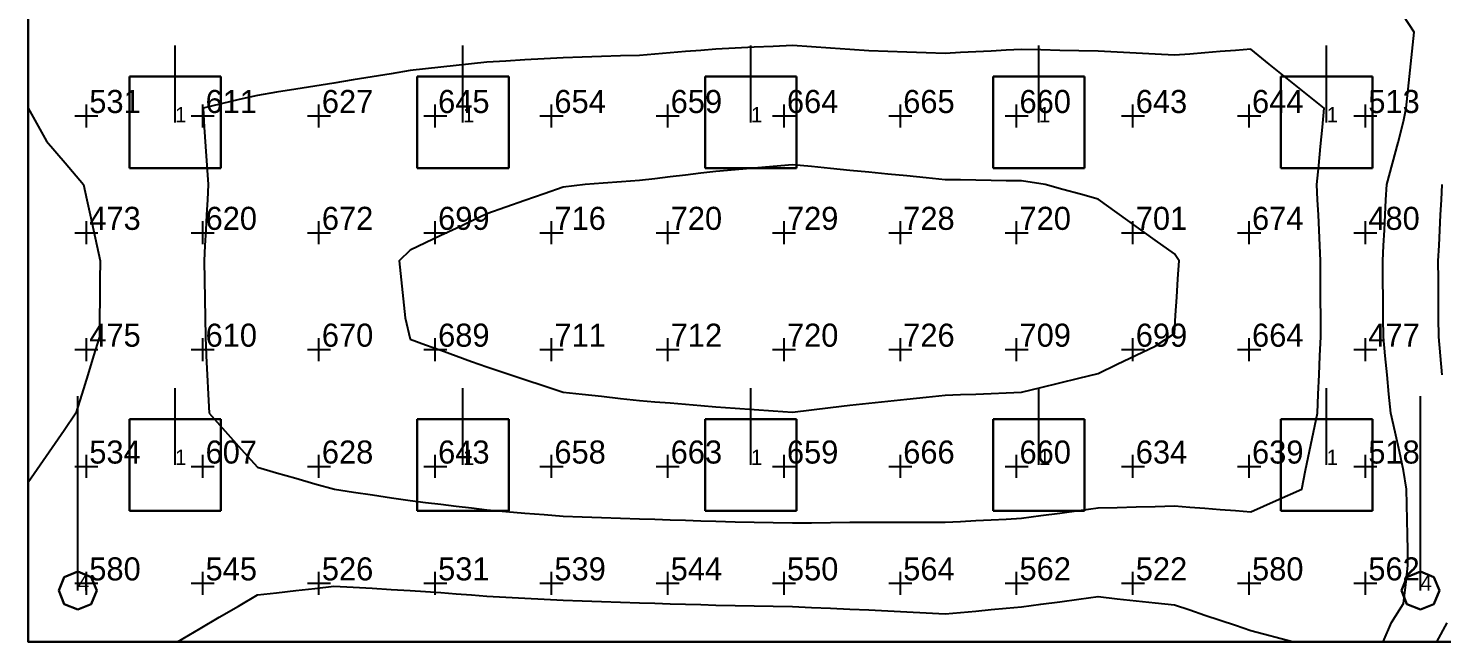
# Model space of a CAD drawing. Extents: x 0 to 48.5, y 0 to 23.7.
# Drawn here: x 0 to 9.2, y 0 to 3.99 of the extents above; entities that cross this region are included whole.
import ezdxf

# ---------------------------------------------------------------- set-up
doc = ezdxf.new("R2010")
doc.units = 0
doc.header["$MEASUREMENT"] = 0
for name, color, linetype in [('DLXISO', 7, 'Continuous'), ('DLXLUM', 2, 'Continuous'), ('DLXLUMEX', 2, 'Continuous'), ('DLXSCENE', 7, 'Continuous'), ('DLXVAL', 3, 'Continuous')]:
    doc.layers.add(name, color=color, linetype=linetype)

# ---------------------------------------------------------------- blocks, each defined once
blk = doc.blocks.new('*U227')
at = {"color": 1}
blk.add_line((0, 0), (0, 0.5), dxfattribs=at)
for p, q in [((0.2975, 0.2975), (-0.2975, 0.2975)), ((-0.2975, 0.2975), (-0.2975, -0.2975)), ((-0.2975, 0.2975), (-0.2975, -0.2975)), ((-0.2975, -0.2975), (-0.2975, 0.2975)), ((-0.2975, 0.2975), (-0.2975, 0.2975)), ((0.2975, 0.2975), (-0.2975, 0.2975)), ((-0.2975, 0.2975), (-0.2975, 0.2975)), ((-0.2975, 0.2975), (0.2975, 0.2975)), ((-0.2975, -0.2975), (-0.2975, 0.2975)), ((-0.2975, 0.2975), (0.2975, 0.2975)), ((0.2975, -0.2975), (0.2975, 0.2975)), ((0.2975, 0.2975), (0.2975, 0.2975)), ((0.2975, -0.2975), (0.2975, 0.2975)), ((0.2975, 0.2975), (0.2975, 0.2975)), ((0.2975, 0.2975), (0.2975, -0.2975)), ((0.2975, 0.2975), (0.2975, -0.2975)), ((-0.2975, -0.2975), (0.2975, -0.2975)), ((-0.2975, -0.2975), (0.2975, -0.2975)), ((0.2975, -0.2975), (-0.2975, -0.2975)), ((-0.2975, -0.2975), (-0.2975, -0.2975)), ((-0.2975, -0.2975), (-0.2975, -0.2975)), ((0.2975, -0.2975), (-0.2975, -0.2975)), ((0.2975, -0.2975), (0.2975, -0.2975)), ((0.2975, -0.2975), (0.2975, -0.2975))]:
    blk.add_line(p, q)
at = {"layer": 'DLXLUMEX', "color": 7}
blk.add_text('1', height=0.1, dxfattribs=at).set_placement((0, 0))
blk = doc.blocks.new('*U228')
at = {"color": 1}
blk.add_line((0, 0), (0, 0.5), dxfattribs=at)
for p, q in [((0.2975, 0.2975), (-0.2975, 0.2975)), ((-0.2975, 0.2975), (-0.2975, -0.2975)), ((-0.2975, 0.2975), (-0.2975, -0.2975)), ((-0.2975, -0.2975), (-0.2975, 0.2975)), ((-0.2975, 0.2975), (-0.2975, 0.2975)), ((0.2975, 0.2975), (-0.2975, 0.2975)), ((-0.2975, 0.2975), (-0.2975, 0.2975)), ((-0.2975, 0.2975), (0.2975, 0.2975)), ((-0.2975, -0.2975), (-0.2975, 0.2975)), ((-0.2975, 0.2975), (0.2975, 0.2975)), ((0.2975, -0.2975), (0.2975, 0.2975)), ((0.2975, 0.2975), (0.2975, 0.2975)), ((0.2975, -0.2975), (0.2975, 0.2975)), ((0.2975, 0.2975), (0.2975, 0.2975)), ((0.2975, 0.2975), (0.2975, -0.2975)), ((0.2975, 0.2975), (0.2975, -0.2975)), ((-0.2975, -0.2975), (0.2975, -0.2975)), ((-0.2975, -0.2975), (0.2975, -0.2975)), ((0.2975, -0.2975), (-0.2975, -0.2975)), ((-0.2975, -0.2975), (-0.2975, -0.2975)), ((-0.2975, -0.2975), (-0.2975, -0.2975)), ((0.2975, -0.2975), (-0.2975, -0.2975)), ((0.2975, -0.2975), (0.2975, -0.2975)), ((0.2975, -0.2975), (0.2975, -0.2975))]:
    blk.add_line(p, q)
at = {"layer": 'DLXLUMEX', "color": 7}
blk.add_text('1', height=0.1, dxfattribs=at).set_placement((0, 0))
blk = doc.blocks.new('*U229')
at = {"color": 1}
blk.add_line((0, 0), (0, 0.5), dxfattribs=at)
for p, q in [((0.2975, 0.2975), (-0.2975, 0.2975)), ((-0.2975, 0.2975), (-0.2975, -0.2975)), ((-0.2975, 0.2975), (-0.2975, -0.2975)), ((-0.2975, -0.2975), (-0.2975, 0.2975)), ((-0.2975, 0.2975), (-0.2975, 0.2975)), ((0.2975, 0.2975), (-0.2975, 0.2975)), ((-0.2975, 0.2975), (-0.2975, 0.2975)), ((-0.2975, 0.2975), (0.2975, 0.2975)), ((-0.2975, -0.2975), (-0.2975, 0.2975)), ((-0.2975, 0.2975), (0.2975, 0.2975)), ((0.2975, -0.2975), (0.2975, 0.2975)), ((0.2975, 0.2975), (0.2975, 0.2975)), ((0.2975, -0.2975), (0.2975, 0.2975)), ((0.2975, 0.2975), (0.2975, 0.2975)), ((0.2975, 0.2975), (0.2975, -0.2975)), ((0.2975, 0.2975), (0.2975, -0.2975)), ((-0.2975, -0.2975), (0.2975, -0.2975)), ((-0.2975, -0.2975), (0.2975, -0.2975)), ((0.2975, -0.2975), (-0.2975, -0.2975)), ((-0.2975, -0.2975), (-0.2975, -0.2975)), ((-0.2975, -0.2975), (-0.2975, -0.2975)), ((0.2975, -0.2975), (-0.2975, -0.2975)), ((0.2975, -0.2975), (0.2975, -0.2975)), ((0.2975, -0.2975), (0.2975, -0.2975))]:
    blk.add_line(p, q)
at = {"layer": 'DLXLUMEX', "color": 7}
blk.add_text('1', height=0.1, dxfattribs=at).set_placement((0, 0))
blk = doc.blocks.new('*U230')
at = {"color": 1}
blk.add_line((0, 0), (0, 0.5), dxfattribs=at)
for p, q in [((0.2975, 0.2975), (-0.2975, 0.2975)), ((-0.2975, 0.2975), (-0.2975, -0.2975)), ((-0.2975, 0.2975), (-0.2975, -0.2975)), ((-0.2975, -0.2975), (-0.2975, 0.2975)), ((-0.2975, 0.2975), (-0.2975, 0.2975)), ((0.2975, 0.2975), (-0.2975, 0.2975)), ((-0.2975, 0.2975), (-0.2975, 0.2975)), ((-0.2975, 0.2975), (0.2975, 0.2975)), ((-0.2975, -0.2975), (-0.2975, 0.2975)), ((-0.2975, 0.2975), (0.2975, 0.2975)), ((0.2975, -0.2975), (0.2975, 0.2975)), ((0.2975, 0.2975), (0.2975, 0.2975)), ((0.2975, -0.2975), (0.2975, 0.2975)), ((0.2975, 0.2975), (0.2975, 0.2975)), ((0.2975, 0.2975), (0.2975, -0.2975)), ((0.2975, 0.2975), (0.2975, -0.2975)), ((-0.2975, -0.2975), (0.2975, -0.2975)), ((-0.2975, -0.2975), (0.2975, -0.2975)), ((0.2975, -0.2975), (-0.2975, -0.2975)), ((-0.2975, -0.2975), (-0.2975, -0.2975)), ((-0.2975, -0.2975), (-0.2975, -0.2975)), ((0.2975, -0.2975), (-0.2975, -0.2975)), ((0.2975, -0.2975), (0.2975, -0.2975)), ((0.2975, -0.2975), (0.2975, -0.2975))]:
    blk.add_line(p, q)
at = {"layer": 'DLXLUMEX', "color": 7}
blk.add_text('1', height=0.1, dxfattribs=at).set_placement((0, 0))
blk = doc.blocks.new('*U231')
at = {"color": 1}
blk.add_line((0, 0), (0, 0.5), dxfattribs=at)
for p, q in [((0.2975, 0.2975), (-0.2975, 0.2975)), ((-0.2975, 0.2975), (-0.2975, -0.2975)), ((-0.2975, 0.2975), (-0.2975, -0.2975)), ((-0.2975, -0.2975), (-0.2975, 0.2975)), ((-0.2975, 0.2975), (-0.2975, 0.2975)), ((0.2975, 0.2975), (-0.2975, 0.2975)), ((-0.2975, 0.2975), (-0.2975, 0.2975)), ((-0.2975, 0.2975), (0.2975, 0.2975)), ((-0.2975, -0.2975), (-0.2975, 0.2975)), ((-0.2975, 0.2975), (0.2975, 0.2975)), ((0.2975, -0.2975), (0.2975, 0.2975)), ((0.2975, 0.2975), (0.2975, 0.2975)), ((0.2975, -0.2975), (0.2975, 0.2975)), ((0.2975, 0.2975), (0.2975, 0.2975)), ((0.2975, 0.2975), (0.2975, -0.2975)), ((0.2975, 0.2975), (0.2975, -0.2975)), ((-0.2975, -0.2975), (0.2975, -0.2975)), ((-0.2975, -0.2975), (0.2975, -0.2975)), ((0.2975, -0.2975), (-0.2975, -0.2975)), ((-0.2975, -0.2975), (-0.2975, -0.2975)), ((-0.2975, -0.2975), (-0.2975, -0.2975)), ((0.2975, -0.2975), (-0.2975, -0.2975)), ((0.2975, -0.2975), (0.2975, -0.2975)), ((0.2975, -0.2975), (0.2975, -0.2975))]:
    blk.add_line(p, q)
at = {"layer": 'DLXLUMEX', "color": 7}
blk.add_text('1', height=0.1, dxfattribs=at).set_placement((0, 0))
blk = doc.blocks.new('*U232')
at = {"color": 1}
blk.add_line((0, 0), (0, 0.5), dxfattribs=at)
for p, q in [((0.2975, 0.2975), (-0.2975, 0.2975)), ((-0.2975, 0.2975), (-0.2975, -0.2975)), ((-0.2975, 0.2975), (-0.2975, -0.2975)), ((-0.2975, -0.2975), (-0.2975, 0.2975)), ((-0.2975, 0.2975), (-0.2975, 0.2975)), ((0.2975, 0.2975), (-0.2975, 0.2975)), ((-0.2975, 0.2975), (-0.2975, 0.2975)), ((-0.2975, 0.2975), (0.2975, 0.2975)), ((-0.2975, -0.2975), (-0.2975, 0.2975)), ((-0.2975, 0.2975), (0.2975, 0.2975)), ((0.2975, -0.2975), (0.2975, 0.2975)), ((0.2975, 0.2975), (0.2975, 0.2975)), ((0.2975, -0.2975), (0.2975, 0.2975)), ((0.2975, 0.2975), (0.2975, 0.2975)), ((0.2975, 0.2975), (0.2975, -0.2975)), ((0.2975, 0.2975), (0.2975, -0.2975)), ((-0.2975, -0.2975), (0.2975, -0.2975)), ((-0.2975, -0.2975), (0.2975, -0.2975)), ((0.2975, -0.2975), (-0.2975, -0.2975)), ((-0.2975, -0.2975), (-0.2975, -0.2975)), ((-0.2975, -0.2975), (-0.2975, -0.2975)), ((0.2975, -0.2975), (-0.2975, -0.2975)), ((0.2975, -0.2975), (0.2975, -0.2975)), ((0.2975, -0.2975), (0.2975, -0.2975))]:
    blk.add_line(p, q)
at = {"layer": 'DLXLUMEX', "color": 7}
blk.add_text('1', height=0.1, dxfattribs=at).set_placement((0, 0))
blk = doc.blocks.new('*U233')
at = {"color": 1}
blk.add_line((0, 0), (0, 0.5), dxfattribs=at)
for p, q in [((0.2975, 0.2975), (-0.2975, 0.2975)), ((-0.2975, 0.2975), (-0.2975, -0.2975)), ((-0.2975, 0.2975), (-0.2975, -0.2975)), ((-0.2975, -0.2975), (-0.2975, 0.2975)), ((-0.2975, 0.2975), (-0.2975, 0.2975)), ((0.2975, 0.2975), (-0.2975, 0.2975)), ((-0.2975, 0.2975), (-0.2975, 0.2975)), ((-0.2975, 0.2975), (0.2975, 0.2975)), ((-0.2975, -0.2975), (-0.2975, 0.2975)), ((-0.2975, 0.2975), (0.2975, 0.2975)), ((0.2975, -0.2975), (0.2975, 0.2975)), ((0.2975, 0.2975), (0.2975, 0.2975)), ((0.2975, -0.2975), (0.2975, 0.2975)), ((0.2975, 0.2975), (0.2975, 0.2975)), ((0.2975, 0.2975), (0.2975, -0.2975)), ((0.2975, 0.2975), (0.2975, -0.2975)), ((-0.2975, -0.2975), (0.2975, -0.2975)), ((-0.2975, -0.2975), (0.2975, -0.2975)), ((0.2975, -0.2975), (-0.2975, -0.2975)), ((-0.2975, -0.2975), (-0.2975, -0.2975)), ((-0.2975, -0.2975), (-0.2975, -0.2975)), ((0.2975, -0.2975), (-0.2975, -0.2975)), ((0.2975, -0.2975), (0.2975, -0.2975)), ((0.2975, -0.2975), (0.2975, -0.2975))]:
    blk.add_line(p, q)
at = {"layer": 'DLXLUMEX', "color": 7}
blk.add_text('1', height=0.1, dxfattribs=at).set_placement((0, 0))
blk = doc.blocks.new('*U234')
at = {"color": 1}
blk.add_line((0, 0), (0, 0.5), dxfattribs=at)
for p, q in [((0.2975, 0.2975), (-0.2975, 0.2975)), ((-0.2975, 0.2975), (-0.2975, -0.2975)), ((-0.2975, 0.2975), (-0.2975, -0.2975)), ((-0.2975, -0.2975), (-0.2975, 0.2975)), ((-0.2975, 0.2975), (-0.2975, 0.2975)), ((0.2975, 0.2975), (-0.2975, 0.2975)), ((-0.2975, 0.2975), (-0.2975, 0.2975)), ((-0.2975, 0.2975), (0.2975, 0.2975)), ((-0.2975, -0.2975), (-0.2975, 0.2975)), ((-0.2975, 0.2975), (0.2975, 0.2975)), ((0.2975, -0.2975), (0.2975, 0.2975)), ((0.2975, 0.2975), (0.2975, 0.2975)), ((0.2975, -0.2975), (0.2975, 0.2975)), ((0.2975, 0.2975), (0.2975, 0.2975)), ((0.2975, 0.2975), (0.2975, -0.2975)), ((0.2975, 0.2975), (0.2975, -0.2975)), ((-0.2975, -0.2975), (0.2975, -0.2975)), ((-0.2975, -0.2975), (0.2975, -0.2975)), ((0.2975, -0.2975), (-0.2975, -0.2975)), ((-0.2975, -0.2975), (-0.2975, -0.2975)), ((-0.2975, -0.2975), (-0.2975, -0.2975)), ((0.2975, -0.2975), (-0.2975, -0.2975)), ((0.2975, -0.2975), (0.2975, -0.2975)), ((0.2975, -0.2975), (0.2975, -0.2975))]:
    blk.add_line(p, q)
at = {"layer": 'DLXLUMEX', "color": 7}
blk.add_text('1', height=0.1, dxfattribs=at).set_placement((0, 0))
blk = doc.blocks.new('*U235')
at = {"color": 1}
blk.add_line((0, 0), (0, 0.5), dxfattribs=at)
for p, q in [((0.2975, 0.2975), (-0.2975, 0.2975)), ((-0.2975, 0.2975), (-0.2975, -0.2975)), ((-0.2975, 0.2975), (-0.2975, -0.2975)), ((-0.2975, -0.2975), (-0.2975, 0.2975)), ((-0.2975, 0.2975), (-0.2975, 0.2975)), ((0.2975, 0.2975), (-0.2975, 0.2975)), ((-0.2975, 0.2975), (-0.2975, 0.2975)), ((-0.2975, 0.2975), (0.2975, 0.2975)), ((-0.2975, -0.2975), (-0.2975, 0.2975)), ((-0.2975, 0.2975), (0.2975, 0.2975)), ((0.2975, -0.2975), (0.2975, 0.2975)), ((0.2975, 0.2975), (0.2975, 0.2975)), ((0.2975, -0.2975), (0.2975, 0.2975)), ((0.2975, 0.2975), (0.2975, 0.2975)), ((0.2975, 0.2975), (0.2975, -0.2975)), ((0.2975, 0.2975), (0.2975, -0.2975)), ((-0.2975, -0.2975), (0.2975, -0.2975)), ((-0.2975, -0.2975), (0.2975, -0.2975)), ((0.2975, -0.2975), (-0.2975, -0.2975)), ((-0.2975, -0.2975), (-0.2975, -0.2975)), ((-0.2975, -0.2975), (-0.2975, -0.2975)), ((0.2975, -0.2975), (-0.2975, -0.2975)), ((0.2975, -0.2975), (0.2975, -0.2975)), ((0.2975, -0.2975), (0.2975, -0.2975))]:
    blk.add_line(p, q)
at = {"layer": 'DLXLUMEX', "color": 7}
blk.add_text('1', height=0.1, dxfattribs=at).set_placement((0, 0))
blk = doc.blocks.new('*U237')
at = {"color": 1}
blk.add_line((0, 0), (0, 0.5), dxfattribs=at)
for p, q in [((0.2975, 0.2975), (-0.2975, 0.2975)), ((-0.2975, 0.2975), (-0.2975, -0.2975)), ((-0.2975, 0.2975), (-0.2975, -0.2975)), ((-0.2975, -0.2975), (-0.2975, 0.2975)), ((-0.2975, 0.2975), (-0.2975, 0.2975)), ((0.2975, 0.2975), (-0.2975, 0.2975)), ((-0.2975, 0.2975), (-0.2975, 0.2975)), ((-0.2975, 0.2975), (0.2975, 0.2975)), ((-0.2975, -0.2975), (-0.2975, 0.2975)), ((-0.2975, 0.2975), (0.2975, 0.2975)), ((0.2975, -0.2975), (0.2975, 0.2975)), ((0.2975, 0.2975), (0.2975, 0.2975)), ((0.2975, -0.2975), (0.2975, 0.2975)), ((0.2975, 0.2975), (0.2975, 0.2975)), ((0.2975, 0.2975), (0.2975, -0.2975)), ((0.2975, 0.2975), (0.2975, -0.2975)), ((-0.2975, -0.2975), (0.2975, -0.2975)), ((-0.2975, -0.2975), (0.2975, -0.2975)), ((0.2975, -0.2975), (-0.2975, -0.2975)), ((-0.2975, -0.2975), (-0.2975, -0.2975)), ((-0.2975, -0.2975), (-0.2975, -0.2975)), ((0.2975, -0.2975), (-0.2975, -0.2975)), ((0.2975, -0.2975), (0.2975, -0.2975)), ((0.2975, -0.2975), (0.2975, -0.2975))]:
    blk.add_line(p, q)
at = {"layer": 'DLXLUMEX', "color": 7}
blk.add_text('1', height=0.1, dxfattribs=at).set_placement((0, 0))
blk = doc.blocks.new('*U239')
at = {"color": 1}
blk.add_line((0, 0), (0, 1.265), dxfattribs=at)
for p, q in [((-0.0877, 0.0877), (0, 0.124)), ((0, 0.124), (-0.0877, 0.0877)), ((0, 0.124), (-0.0877, 0.0877)), ((-0.0877, 0.0877), (0, 0.124)), ((0, 0.124), (0.0877, 0.0877)), ((0.0877, 0.0877), (0, 0.124)), ((0.0877, 0.0877), (0, 0.124)), ((0, 0.124), (0, 0.124)), ((0, 0.124), (0.0877, 0.0877)), ((0, 0.124), (0, 0.124)), ((-0.124, 0), (-0.0877, 0.0877)), ((-0.0877, 0.0877), (-0.124, 0)), ((-0.0877, 0.0877), (-0.124, 0)), ((-0.124, 0), (-0.0877, 0.0877)), ((-0.0877, -0.0877), (-0.124, 0)), ((-0.124, 0), (-0.0877, -0.0877)), ((-0.124, 0), (-0.124, 0)), ((-0.124, 0), (-0.0877, -0.0877)), ((-0.0877, -0.0877), (-0.124, 0)), ((-0.124, 0), (-0.124, 0)), ((-0.0877, 0.0877), (-0.0877, 0.0877)), ((-0.0877, 0.0877), (-0.0877, 0.0877)), ((0.0877, 0.0877), (0.124, 0)), ((0.124, 0), (0.0877, 0.0877)), ((0.0877, 0.0877), (0.0877, 0.0877)), ((0.124, 0), (0.0877, 0.0877)), ((0.0877, 0.0877), (0.0877, 0.0877)), ((0.0877, 0.0877), (0.124, 0)), ((0.124, 0), (0.0877, -0.0877)), ((0.0877, -0.0877), (0.124, 0)), ((0.0877, -0.0877), (0.124, 0)), ((0.124, 0), (0.0877, -0.0877)), ((0.124, 0), (0.124, 0)), ((0.124, 0), (0.124, 0)), ((0, -0.124), (-0.0877, -0.0877)), ((-0.0877, -0.0877), (0, -0.124)), ((-0.0877, -0.0877), (-0.0877, -0.0877)), ((-0.0877, -0.0877), (0, -0.124)), ((0, -0.124), (-0.0877, -0.0877)), ((-0.0877, -0.0877), (-0.0877, -0.0877)), ((0.0877, -0.0877), (0, -0.124)), ((0, -0.124), (0.0877, -0.0877)), ((0, -0.124), (0.0877, -0.0877)), ((0.0877, -0.0877), (0, -0.124)), ((0.0877, -0.0877), (0.0877, -0.0877)), ((0.0877, -0.0877), (0.0877, -0.0877)), ((0, -0.124), (0, -0.124)), ((0, -0.124), (0, -0.124))]:
    blk.add_line(p, q)
at = {"layer": 'DLXLUMEX', "color": 7}
blk.add_text('4', height=0.1, dxfattribs=at).set_placement((0, 0))
blk = doc.blocks.new('*U241')
at = {"color": 1}
blk.add_line((0, 0), (0, 1.265), dxfattribs=at)
for p, q in [((-0.0877, 0.0877), (0, 0.124)), ((0, 0.124), (-0.0877, 0.0877)), ((0, 0.124), (-0.0877, 0.0877)), ((-0.0877, 0.0877), (0, 0.124)), ((0, 0.124), (0.0877, 0.0877)), ((0.0877, 0.0877), (0, 0.124)), ((0.0877, 0.0877), (0, 0.124)), ((0, 0.124), (0, 0.124)), ((0, 0.124), (0.0877, 0.0877)), ((0, 0.124), (0, 0.124)), ((-0.124, 0), (-0.0877, 0.0877)), ((-0.0877, 0.0877), (-0.124, 0)), ((-0.0877, 0.0877), (-0.124, 0)), ((-0.124, 0), (-0.0877, 0.0877)), ((-0.0877, -0.0877), (-0.124, 0)), ((-0.124, 0), (-0.0877, -0.0877)), ((-0.124, 0), (-0.124, 0)), ((-0.124, 0), (-0.0877, -0.0877)), ((-0.0877, -0.0877), (-0.124, 0)), ((-0.124, 0), (-0.124, 0)), ((-0.0877, 0.0877), (-0.0877, 0.0877)), ((-0.0877, 0.0877), (-0.0877, 0.0877)), ((0.0877, 0.0877), (0.124, 0)), ((0.124, 0), (0.0877, 0.0877)), ((0.0877, 0.0877), (0.0877, 0.0877)), ((0.124, 0), (0.0877, 0.0877)), ((0.0877, 0.0877), (0.0877, 0.0877)), ((0.0877, 0.0877), (0.124, 0)), ((0.124, 0), (0.0877, -0.0877)), ((0.0877, -0.0877), (0.124, 0)), ((0.0877, -0.0877), (0.124, 0)), ((0.124, 0), (0.0877, -0.0877)), ((0.124, 0), (0.124, 0)), ((0.124, 0), (0.124, 0)), ((0, -0.124), (-0.0877, -0.0877)), ((-0.0877, -0.0877), (0, -0.124)), ((-0.0877, -0.0877), (-0.0877, -0.0877)), ((-0.0877, -0.0877), (0, -0.124)), ((0, -0.124), (-0.0877, -0.0877)), ((-0.0877, -0.0877), (-0.0877, -0.0877)), ((0.0877, -0.0877), (0, -0.124)), ((0, -0.124), (0.0877, -0.0877)), ((0, -0.124), (0.0877, -0.0877)), ((0.0877, -0.0877), (0, -0.124)), ((0.0877, -0.0877), (0.0877, -0.0877)), ((0.0877, -0.0877), (0.0877, -0.0877)), ((0, -0.124), (0, -0.124)), ((0, -0.124), (0, -0.124))]:
    blk.add_line(p, q)
at = {"layer": 'DLXLUMEX', "color": 7}
blk.add_text('4', height=0.1, dxfattribs=at).set_placement((0, 0))
blk = doc.blocks.new('*U146')
for p, q in [((0, 22.8), (0, 0)), ((0, 0), (0, 22.8)), ((12.0667, 0), (0, 0)), ((0, 0), (0, 0)), ((0, 0), (12.0667, 0)), ((0, 0), (0, 0))]:
    blk.add_line(p, q)
blk = doc.blocks.new('*U147')
for p, q in [((0, 0), (0, 22.8)), ((12.0667, 0), (0, 0))]:
    blk.add_line(p, q)
blk = doc.blocks.new('*U148')
for p, q in [((0, 22.8), (0, 0)), ((0, 0), (12.0667, 0))]:
    blk.add_line(p, q)
blk = doc.blocks.new('*U159')
for p, q in [((0, 1.3), (0, 3.5)), ((0, 3.5), (0, 3.5)), ((0, 3.5), (0, 1.3)), ((0, 1.3), (0, 1.3)), ((0.2397, 0), (0.2397, 0)), ((0.2397, 0), (2.6397, 0)), ((2.6397, 0), (0.2397, 0)), ((2.6397, 0), (2.6397, 0)), ((5.3535, 0), (3.1535, 0)), ((3.1535, 0), (3.1535, 0)), ((3.1535, 0), (5.3535, 0)), ((5.3535, 0), (5.3535, 0)), ((8.1777, 0), (5.9777, 0)), ((5.9777, 0), (5.9777, 0)), ((5.9777, 0), (8.1777, 0)), ((8.1777, 0), (8.1777, 0))]:
    blk.add_line(p, q)
blk = doc.blocks.new('*U162')
at = {"color": 1}
for points in [[(0, 0, 0.7), (0.116, 0, 0.7), (0.232, 0, 0.7), (0.348, 0, 0.7), (0.464, 0, 0.7), (0.58, 0, 0.7), (0.696, 0, 0.7), (0.812, 0, 0.7), (0.928, 0, 0.7), (1.044, 0, 0.7), (1.16, 0, 0.7), (1.276, 0, 0.7), (1.392, 0, 0.7), (1.508, 0, 0.7), (1.624, 0, 0.7), (1.74, 0, 0.7), (1.856, 0, 0.7), (1.972, 0, 0.7), (2.088, 0, 0.7), (2.204, 0, 0.7), (2.32, 0, 0.7), (2.436, 0, 0.7), (2.552, 0, 0.7), (2.668, 0, 0.7), (2.784, 0, 0.7), (2.9, 0, 0.7), (3.016, 0, 0.7), (3.132, 0, 0.7), (3.248, 0, 0.7), (3.364, 0, 0.7), (3.48, 0, 0.7), (3.596, 0, 0.7), (3.712, 0, 0.7), (3.828, 0, 0.7), (3.944, 0, 0.7), (4.06, 0, 0.7), (4.176, 0, 0.7), (4.292, 0, 0.7), (4.408, 0, 0.7), (4.524, 0, 0.7), (4.64, 0, 0.7), (4.756, 0, 0.7), (4.872, 0, 0.7), (4.988, 0, 0.7), (5.104, 0, 0.7), (5.22, 0, 0.7), (5.336, 0, 0.7), (5.452, 0, 0.7), (5.568, 0, 0.7), (5.684, 0, 0.7), (5.8, 0, 0.7), (5.916, 0, 0.7), (6.032, 0, 0.7), (6.148, 0, 0.7), (6.264, 0, 0.7), (6.38, 0, 0.7), (6.496, 0, 0.7), (6.612, 0, 0.7), (6.728, 0, 0.7), (6.844, 0, 0.7), (6.96, 0, 0.7), (7.076, 0, 0.7), (7.192, 0, 0.7), (7.308, 0, 0.7), (7.424, 0, 0.7), (7.54, 0, 0.7), (7.656, 0, 0.7), (7.772, 0, 0.7), (7.888, 0, 0.7), (8.004, 0, 0.7), (8.12, 0, 0.7), (8.236, 0, 0.7), (8.352, 0, 0.7), (8.468, 0, 0.7), (8.584, 0, 0.7), (8.7, 0, 0.7), (8.816, 0, 0.7), (8.932, 0, 0.7), (9.048, 0, 0.7), (9.164, 0, 0.7), (9.28, 0, 0.7)], [(0, 4.0507, 0.7), (0, 3.935, 0.7), (0, 3.8193, 0.7), (0, 3.7035, 0.7), (0, 3.5878, 0.7), (0, 3.4721, 0.7), (0, 3.3563, 0.7), (0, 3.2406, 0.7), (0, 3.1249, 0.7), (0, 3.0091, 0.7), (0, 2.8934, 0.7), (0, 2.7776, 0.7), (0, 2.6619, 0.7), (0, 2.5462, 0.7), (0, 2.4304, 0.7), (0, 2.3147, 0.7), (0, 2.199, 0.7), (0, 2.0832, 0.7), (0, 1.9675, 0.7), (0, 1.8518, 0.7), (0, 1.736, 0.7), (0, 1.6203, 0.7), (0, 1.5046, 0.7), (0, 1.3888, 0.7), (0, 1.2731, 0.7), (0, 1.1573, 0.7), (0, 1.0416, 0.7), (0, 0.9259, 0.7), (0, 0.8101, 0.7), (0, 0.6944, 0.7), (0, 0.5787, 0.7), (0, 0.4629, 0.7), (0, 0.3472, 0.7), (0, 0.2315, 0.7), (0, 0, 0.7), (0, 0, 0.7)], [(9.28, 0, 0.7), (9.164, 0, 0.7), (9.048, 0, 0.7), (8.932, 0, 0.7), (8.816, 0, 0.7), (8.7, 0, 0.7), (8.584, 0, 0.7), (8.468, 0, 0.7), (8.352, 0, 0.7), (8.236, 0, 0.7), (8.12, 0, 0.7), (8.004, 0, 0.7), (7.888, 0, 0.7), (7.772, 0, 0.7), (7.656, 0, 0.7), (7.54, 0, 0.7), (7.424, 0, 0.7), (7.308, 0, 0.7), (7.192, 0, 0.7), (7.076, 0, 0.7), (6.96, 0, 0.7), (6.844, 0, 0.7), (6.728, 0, 0.7), (6.612, 0, 0.7), (6.496, 0, 0.7), (6.38, 0, 0.7), (6.264, 0, 0.7), (6.148, 0, 0.7), (6.032, 0, 0.7), (5.916, 0, 0.7), (5.8, 0, 0.7), (5.684, 0, 0.7), (5.568, 0, 0.7), (5.452, 0, 0.7), (5.336, 0, 0.7), (5.22, 0, 0.7), (5.104, 0, 0.7), (4.988, 0, 0.7), (4.872, 0, 0.7), (4.756, 0, 0.7), (4.64, 0, 0.7), (4.524, 0, 0.7), (4.408, 0, 0.7), (4.292, 0, 0.7), (4.176, 0, 0.7), (4.06, 0, 0.7), (3.944, 0, 0.7), (3.828, 0, 0.7), (3.712, 0, 0.7), (3.596, 0, 0.7), (3.48, 0, 0.7), (3.364, 0, 0.7), (3.248, 0, 0.7), (3.132, 0, 0.7), (3.016, 0, 0.7), (2.9, 0, 0.7), (2.784, 0, 0.7), (2.668, 0, 0.7), (2.552, 0, 0.7), (2.436, 0, 0.7), (2.32, 0, 0.7), (2.204, 0, 0.7), (2.088, 0, 0.7), (1.972, 0, 0.7), (1.856, 0, 0.7), (1.74, 0, 0.7), (1.624, 0, 0.7), (1.508, 0, 0.7), (1.392, 0, 0.7), (1.276, 0, 0.7), (1.16, 0, 0.7), (1.044, 0, 0.7), (0.928, 0, 0.7), (0.812, 0, 0.7), (0.696, 0, 0.7), (0.58, 0, 0.7), (0.464, 0, 0.7), (0.348, 0, 0.7), (0.232, 0, 0.7), (0.116, 0, 0.7), (0, 0, 0.7), (0, 0.2315, 0.7), (0, 0.3472, 0.7), (0, 0.4629, 0.7), (0, 0.5787, 0.7), (0, 0.6944, 0.7), (0, 0.8101, 0.7), (0, 0.9259, 0.7), (0, 1.0416, 0.7), (0, 1.1573, 0.7), (0, 1.2731, 0.7), (0, 1.3888, 0.7), (0, 1.5046, 0.7), (0, 1.6203, 0.7), (0, 1.736, 0.7), (0, 1.8518, 0.7), (0, 1.9675, 0.7), (0, 2.0832, 0.7), (0, 2.199, 0.7), (0, 2.3147, 0.7), (0, 2.4304, 0.7), (0, 2.5462, 0.7), (0, 2.6619, 0.7), (0, 2.7776, 0.7), (0, 2.8934, 0.7), (0, 3.0091, 0.7), (0, 3.1249, 0.7), (0, 3.2406, 0.7), (0, 3.3563, 0.7), (0, 3.4721, 0.7), (0, 3.5878, 0.7), (0, 3.7035, 0.7), (0, 3.8193, 0.7), (0, 3.935, 0.7), (0, 4.0507, 0.7)]]:
    blk.add_polyline3d(points, dxfattribs=at)
at = {"color": 3}
for points in [[(0, 0, 0.7), (0.116, 0, 0.7), (0.232, 0, 0.7), (0.348, 0, 0.7), (0.464, 0, 0.7), (0.58, 0, 0.7), (0.696, 0, 0.7), (0.812, 0, 0.7), (0.928, 0, 0.7), (1.044, 0, 0.7), (1.16, 0, 0.7), (1.276, 0, 0.7), (1.392, 0, 0.7), (1.508, 0, 0.7), (1.624, 0, 0.7), (1.74, 0, 0.7), (1.856, 0, 0.7), (1.972, 0, 0.7), (2.088, 0, 0.7), (2.204, 0, 0.7), (2.32, 0, 0.7), (2.436, 0, 0.7), (2.552, 0, 0.7), (2.668, 0, 0.7), (2.784, 0, 0.7), (2.9, 0, 0.7), (3.016, 0, 0.7), (3.132, 0, 0.7), (3.248, 0, 0.7), (3.364, 0, 0.7), (3.48, 0, 0.7), (3.596, 0, 0.7), (3.712, 0, 0.7), (3.828, 0, 0.7), (3.944, 0, 0.7), (4.06, 0, 0.7), (4.176, 0, 0.7), (4.292, 0, 0.7), (4.408, 0, 0.7), (4.524, 0, 0.7), (4.64, 0, 0.7), (4.756, 0, 0.7), (4.872, 0, 0.7), (4.988, 0, 0.7), (5.104, 0, 0.7), (5.22, 0, 0.7), (5.336, 0, 0.7), (5.452, 0, 0.7), (5.568, 0, 0.7), (5.684, 0, 0.7), (5.8, 0, 0.7), (5.916, 0, 0.7), (6.032, 0, 0.7), (6.148, 0, 0.7), (6.264, 0, 0.7), (6.38, 0, 0.7), (6.496, 0, 0.7), (6.612, 0, 0.7), (6.728, 0, 0.7), (6.844, 0, 0.7), (6.96, 0, 0.7), (7.076, 0, 0.7), (7.192, 0, 0.7), (7.308, 0, 0.7), (7.424, 0, 0.7), (7.54, 0, 0.7), (7.656, 0, 0.7), (7.772, 0, 0.7), (7.888, 0, 0.7), (8.004, 0, 0.7), (8.12, 0, 0.7), (8.236, 0, 0.7), (8.352, 0, 0.7), (8.468, 0, 0.7), (8.584, 0, 0.7), (8.7, 0, 0.7), (8.816, 0, 0.7), (8.932, 0, 0.7), (9.048, 0, 0.7), (9.164, 0, 0.7), (9.2311, 0.1239, 0.7)], [(9.2002, 1.7348, 0.7), (9.1885, 1.8587, 0.7), (9.1768, 1.9826, 0.7), (9.176, 2.1065, 0.7), (9.1753, 2.2304, 0.7), (9.1745, 2.3543, 0.7), (9.1738, 2.4783, 0.7), (9.1788, 2.5774, 0.7), (9.1839, 2.6765, 0.7), (9.1889, 2.7756, 0.7), (9.1939, 2.8748, 0.7), (9.199, 2.9739, 0.7)], [(0, 4.0507, 0.7), (0, 3.935, 0.7), (0, 3.8193, 0.7), (0, 3.7035, 0.7), (0, 3.5878, 0.7), (0, 3.4721, 0.7), (0, 3.3563, 0.7), (0, 3.2406, 0.7), (0, 3.1249, 0.7), (0, 3.0091, 0.7), (0, 2.8934, 0.7), (0, 2.7776, 0.7), (0, 2.6619, 0.7), (0, 2.5462, 0.7), (0, 2.4304, 0.7), (0, 2.3147, 0.7), (0, 2.199, 0.7), (0, 2.0832, 0.7), (0, 1.9675, 0.7), (0, 1.8518, 0.7), (0, 1.736, 0.7), (0, 1.6203, 0.7), (0, 1.5046, 0.7), (0, 1.3888, 0.7), (0, 1.2731, 0.7), (0, 1.1573, 0.7), (0, 1.0416, 0.7), (0, 0.9259, 0.7), (0, 0.8101, 0.7), (0, 0.6944, 0.7), (0, 0.5787, 0.7), (0, 0.4629, 0.7), (0, 0.3472, 0.7), (0, 0.2315, 0.7), (0, 0, 0.7), (0, 0, 0.7)]]:
    blk.add_polyline3d(points, dxfattribs=at)
at = {"color": 6}
for points in [[(0, 0, 0.7), (0.116, 0, 0.7), (0.232, 0, 0.7), (0.348, 0, 0.7), (0.464, 0, 0.7), (0.58, 0, 0.7), (0.696, 0, 0.7), (0.812, 0, 0.7), (0.928, 0, 0.7), (0.97, 0, 0.7), (1.1186, 0.0868, 0.7), (1.2429, 0.1593, 0.7), (1.3671, 0.2319, 0.7), (1.4914, 0.3045, 0.7), (1.6157, 0.3186, 0.7), (1.74, 0.3327, 0.7), (1.8643, 0.3468, 0.7), (1.9886, 0.3609, 0.7), (2.1129, 0.3542, 0.7), (2.2371, 0.3474, 0.7), (2.3614, 0.3406, 0.7), (2.4857, 0.3338, 0.7), (2.5851, 0.3265, 0.7), (2.6846, 0.3191, 0.7), (2.784, 0.3118, 0.7), (2.8834, 0.3044, 0.7), (2.9829, 0.2971, 0.7), (3.1071, 0.2902, 0.7), (3.2314, 0.2833, 0.7), (3.3557, 0.2764, 0.7), (3.48, 0.2695, 0.7), (3.6043, 0.2655, 0.7), (3.7286, 0.2615, 0.7), (3.8529, 0.2575, 0.7), (3.9771, 0.2535, 0.7), (4.0766, 0.2504, 0.7), (4.176, 0.2473, 0.7), (4.2754, 0.2442, 0.7), (4.3749, 0.2412, 0.7), (4.4743, 0.2381, 0.7), (4.5986, 0.2356, 0.7), (4.7229, 0.2332, 0.7), (4.8471, 0.2308, 0.7), (4.9714, 0.2283, 0.7), (5.0957, 0.2229, 0.7), (5.22, 0.2175, 0.7), (5.3443, 0.2121, 0.7), (5.4686, 0.2066, 0.7), (5.5929, 0.2002, 0.7), (5.7171, 0.1938, 0.7), (5.8414, 0.1874, 0.7), (5.9657, 0.181, 0.7), (6.0651, 0.1902, 0.7), (6.1646, 0.1995, 0.7), (6.264, 0.2088, 0.7), (6.3634, 0.2181, 0.7), (6.4629, 0.2273, 0.7), (6.5871, 0.2439, 0.7), (6.7114, 0.2604, 0.7), (6.8357, 0.2769, 0.7), (6.96, 0.2935, 0.7), (7.0843, 0.28, 0.7), (7.2086, 0.2666, 0.7), (7.3329, 0.2532, 0.7), (7.4571, 0.2398, 0.7), (7.5566, 0.2065, 0.7), (7.656, 0.1732, 0.7), (7.7554, 0.14, 0.7), (7.8549, 0.1067, 0.7), (7.9543, 0.0735, 0.7), (8.2341, 0, 0.7), (8.236, 0, 0.7), (8.352, 0, 0.7), (8.468, 0, 0.7), (8.584, 0, 0.7), (8.7, 0, 0.7), (8.816, 0, 0.7), (8.869, 0.1247, 0.7), (8.9486, 0.2493, 0.7), (8.9626, 0.3725, 0.7), (8.9766, 0.4957, 0.7), (8.9749, 0.5948, 0.7), (8.9731, 0.6939, 0.7), (8.9714, 0.793, 0.7), (8.9696, 0.8922, 0.7), (8.9679, 0.9913, 0.7), (8.9486, 1.1127, 0.7), (8.9205, 1.2375, 0.7), (8.8924, 1.3622, 0.7), (8.8644, 1.487, 0.7), (8.8524, 1.6109, 0.7), (8.8404, 1.7348, 0.7), (8.8284, 1.8587, 0.7), (8.8164, 1.9826, 0.7), (8.8155, 2.1065, 0.7), (8.8145, 2.2304, 0.7), (8.8136, 2.3543, 0.7), (8.8127, 2.4783, 0.7), (8.8179, 2.5774, 0.7), (8.823, 2.6765, 0.7), (8.8282, 2.7756, 0.7), (8.8334, 2.8748, 0.7), (8.8386, 2.9739, 0.7), (8.8753, 3.1101, 0.7), (8.9119, 3.2463, 0.7), (8.9486, 3.3825, 0.7), (8.9659, 3.4696, 0.7), (8.9787, 3.5935, 0.7), (8.9915, 3.7174, 0.7), (9.0044, 3.8413, 0.7), (9.0172, 3.9652, 0.7), (8.9486, 4.0717, 0.7)], [(0, 4.0526, 0.7), (0, 3.9652, 0.7), (0, 3.935, 0.7), (0, 3.8193, 0.7), (0, 3.7035, 0.7), (0, 3.5878, 0.7), (0, 3.4721, 0.7), (0, 3.4696, 0.7), (0.1196, 3.2563, 0.7), (0.2392, 3.1151, 0.7), (0.3588, 2.9739, 0.7), (0.3805, 2.8748, 0.7), (0.4023, 2.7756, 0.7), (0.4241, 2.6765, 0.7), (0.4458, 2.5774, 0.7), (0.4676, 2.4783, 0.7), (0.4664, 2.3543, 0.7), (0.4652, 2.2304, 0.7), (0.4641, 2.1065, 0.7), (0.4629, 1.9826, 0.7), (0.4248, 1.8587, 0.7), (0.3867, 1.7348, 0.7), (0.3486, 1.6109, 0.7), (0.3105, 1.487, 0.7), (0.2328, 1.3744, 0.7), (0.1552, 1.2618, 0.7), (0.0776, 1.1492, 0.7), (0, 1.0366, 0.7), (0, 0.9259, 0.7), (0, 0.8101, 0.7), (0, 0.6944, 0.7), (0, 0.5787, 0.7), (0, 0.4629, 0.7), (0, 0.3472, 0.7), (0, 0.2315, 0.7), (0, 0, 0.7), (0, 0, 0.7)]]:
    blk.add_polyline3d(points, dxfattribs=at)
at = {"color": 4}
blk.add_polyline3d([(1.1759, 1.487, 0.7), (1.281, 1.3694, 0.7), (1.3862, 1.2518, 0.7), (1.4914, 1.1342, 0.7), (1.6157, 1.0987, 0.7), (1.74, 1.0631, 0.7), (1.8643, 1.0276, 0.7), (1.9918, 0.9913, 0.7), (2.1153, 0.9729, 0.7), (2.2388, 0.9544, 0.7), (2.3622, 0.936, 0.7), (2.4857, 0.9175, 0.7), (2.5851, 0.9056, 0.7), (2.6846, 0.8937, 0.7), (2.784, 0.8818, 0.7), (2.8834, 0.8699, 0.7), (2.9829, 0.858, 0.7), (3.1071, 0.8476, 0.7), (3.2314, 0.8371, 0.7), (3.3557, 0.8267, 0.7), (3.48, 0.8162, 0.7), (3.6043, 0.8122, 0.7), (3.7286, 0.8082, 0.7), (3.8529, 0.8042, 0.7), (3.9771, 0.8002, 0.7), (4.0766, 0.7967, 0.7), (4.176, 0.7933, 0.7), (4.2754, 0.7898, 0.7), (4.3749, 0.7864, 0.7), (4.4743, 0.783, 0.7), (4.5986, 0.7803, 0.7), (4.7229, 0.7776, 0.7), (4.8471, 0.7749, 0.7), (4.9714, 0.7723, 0.7), (5.0957, 0.7738, 0.7), (5.22, 0.7753, 0.7), (5.3443, 0.7769, 0.7), (5.4686, 0.7784, 0.7), (5.5929, 0.778, 0.7), (5.7171, 0.7776, 0.7), (5.8414, 0.7772, 0.7), (5.9657, 0.7767, 0.7), (6.0651, 0.7821, 0.7), (6.1646, 0.7874, 0.7), (6.264, 0.7927, 0.7), (6.3634, 0.798, 0.7), (6.4629, 0.8034, 0.7), (6.5871, 0.8202, 0.7), (6.7114, 0.8371, 0.7), (6.8357, 0.854, 0.7), (6.96, 0.8708, 0.7), (7.0843, 0.874, 0.7), (7.2086, 0.8772, 0.7), (7.3329, 0.8803, 0.7), (7.4571, 0.8835, 0.7), (7.5566, 0.8757, 0.7), (7.656, 0.8679, 0.7), (7.7554, 0.8601, 0.7), (7.8549, 0.8524, 0.7), (7.9543, 0.8446, 0.7), (8.1198, 0.9179, 0.7), (8.2854, 0.9913, 0.7), (8.3109, 1.1152, 0.7), (8.3365, 1.2391, 0.7), (8.362, 1.363, 0.7), (8.3875, 1.487, 0.7), (8.393, 1.6109, 0.7), (8.3985, 1.7348, 0.7), (8.404, 1.8587, 0.7), (8.4094, 1.9826, 0.7), (8.409, 2.1065, 0.7), (8.4086, 2.2304, 0.7), (8.4082, 2.3543, 0.7), (8.4078, 2.4783, 0.7), (8.403, 2.5774, 0.7), (8.3983, 2.6765, 0.7), (8.3935, 2.7756, 0.7), (8.3888, 2.8748, 0.7), (8.384, 2.9739, 0.7), (8.3959, 3.0978, 0.7), (8.4077, 3.2217, 0.7), (8.4196, 3.3456, 0.7), (8.4314, 3.4696, 0.7), (8.3121, 3.5655, 0.7), (8.1928, 3.6615, 0.7), (8.0736, 3.7574, 0.7), (7.9543, 3.8534, 0.7), (7.8549, 3.8456, 0.7), (7.7554, 3.8378, 0.7), (7.656, 3.83, 0.7), (7.5566, 3.8222, 0.7), (7.4571, 3.8143, 0.7), (7.3329, 3.8208, 0.7), (7.2086, 3.8272, 0.7), (7.0843, 3.8337, 0.7), (6.96, 3.8401, 0.7), (6.8357, 3.8432, 0.7), (6.7114, 3.8462, 0.7), (6.5871, 3.8492, 0.7), (6.4629, 3.8523, 0.7), (6.3634, 3.847, 0.7), (6.264, 3.8418, 0.7), (6.1646, 3.8365, 0.7), (6.0651, 3.8313, 0.7), (5.9657, 3.826, 0.7), (5.8414, 3.8305, 0.7), (5.7171, 3.835, 0.7), (5.5929, 3.8394, 0.7), (5.4686, 3.8439, 0.7), (5.3443, 3.8525, 0.7), (5.22, 3.8611, 0.7), (5.0957, 3.8697, 0.7), (4.9714, 3.8784, 0.7), (4.8471, 3.8722, 0.7), (4.7229, 3.866, 0.7), (4.5986, 3.8599, 0.7), (4.4743, 3.8537, 0.7), (4.3749, 3.8457, 0.7), (4.2754, 3.8377, 0.7), (4.176, 3.8297, 0.7), (4.0766, 3.8217, 0.7), (3.9771, 3.8137, 0.7), (3.8529, 3.8097, 0.7), (3.7286, 3.8057, 0.7), (3.6043, 3.8016, 0.7), (3.48, 3.7976, 0.7), (3.3557, 3.7906, 0.7), (3.2314, 3.7835, 0.7), (3.1071, 3.7765, 0.7), (2.9829, 3.7695, 0.7), (2.8834, 3.7585, 0.7), (2.784, 3.7475, 0.7), (2.6846, 3.7365, 0.7), (2.5851, 3.7256, 0.7), (2.4857, 3.7146, 0.7), (2.3614, 3.6942, 0.7), (2.2371, 3.6739, 0.7), (2.1129, 3.6535, 0.7), (1.9886, 3.6332, 0.7), (1.8643, 3.6133, 0.7), (1.74, 3.5933, 0.7), (1.6157, 3.5734, 0.7), (1.4914, 3.5535, 0.7), (1.3732, 3.5255, 0.7), (1.255, 3.4975, 0.7), (1.1369, 3.4696, 0.7), (1.1455, 3.3456, 0.7), (1.1541, 3.2217, 0.7), (1.1628, 3.0978, 0.7), (1.1714, 2.9739, 0.7), (1.1659, 2.8748, 0.7), (1.1603, 2.7756, 0.7), (1.1547, 2.6765, 0.7), (1.1491, 2.5774, 0.7), (1.1435, 2.4783, 0.7), (1.1457, 2.3543, 0.7), (1.1478, 2.2304, 0.7), (1.15, 2.1065, 0.7), (1.1521, 1.9826, 0.7), (1.158, 1.8587, 0.7), (1.164, 1.7348, 0.7), (1.1699, 1.6109, 0.7), (1.1759, 1.487, 0.7)], dxfattribs=at)
at = {"color": 9}
blk.add_polyline3d([(2.4857, 1.9681, 0.7), (2.5851, 1.9319, 0.7), (2.6846, 1.8956, 0.7), (2.784, 1.8594, 0.7), (2.8834, 1.8232, 0.7), (2.9829, 1.787, 0.7), (3.1071, 1.7462, 0.7), (3.2314, 1.7055, 0.7), (3.3557, 1.6647, 0.7), (3.48, 1.6239, 0.7), (3.6043, 1.6102, 0.7), (3.7286, 1.5966, 0.7), (3.8529, 1.5829, 0.7), (3.9771, 1.5692, 0.7), (4.0766, 1.561, 0.7), (4.176, 1.5529, 0.7), (4.2754, 1.5447, 0.7), (4.3749, 1.5365, 0.7), (4.4743, 1.5283, 0.7), (4.5986, 1.5197, 0.7), (4.7229, 1.511, 0.7), (4.8471, 1.5023, 0.7), (4.9714, 1.4937, 0.7), (5.0957, 1.5083, 0.7), (5.22, 1.523, 0.7), (5.3443, 1.5376, 0.7), (5.4686, 1.5522, 0.7), (5.5929, 1.565, 0.7), (5.7171, 1.5777, 0.7), (5.8414, 1.5905, 0.7), (5.9657, 1.6032, 0.7), (6.0651, 1.6071, 0.7), (6.1646, 1.611, 0.7), (6.264, 1.6148, 0.7), (6.3634, 1.6187, 0.7), (6.4629, 1.6226, 0.7), (6.5871, 1.6533, 0.7), (6.7114, 1.6839, 0.7), (6.8357, 1.7146, 0.7), (6.96, 1.7453, 0.7), (7.0836, 1.8046, 0.7), (7.2072, 1.8639, 0.7), (7.3308, 1.9233, 0.7), (7.4571, 2.0046, 0.7), (7.4648, 2.123, 0.7), (7.4724, 2.2414, 0.7), (7.4801, 2.3598, 0.7), (7.4877, 2.4783, 0.7), (7.4571, 2.5229, 0.7), (7.3329, 2.612, 0.7), (7.2086, 2.701, 0.7), (7.0843, 2.79, 0.7), (6.96, 2.879, 0.7), (6.8451, 2.9107, 0.7), (6.7301, 2.9423, 0.7), (6.6152, 2.9739, 0.7), (6.4629, 2.9971, 0.7), (6.3634, 2.9986, 0.7), (6.264, 3.0001, 0.7), (6.1646, 3.0017, 0.7), (6.0651, 3.0032, 0.7), (5.9657, 3.0047, 0.7), (5.8414, 3.0169, 0.7), (5.7171, 3.0291, 0.7), (5.5929, 3.0413, 0.7), (5.4686, 3.0535, 0.7), (5.3443, 3.0657, 0.7), (5.22, 3.078, 0.7), (5.0957, 3.0902, 0.7), (4.9714, 3.1024, 0.7), (4.8471, 3.0915, 0.7), (4.7229, 3.0805, 0.7), (4.5986, 3.0696, 0.7), (4.4743, 3.0587, 0.7), (4.3749, 3.0467, 0.7), (4.2754, 3.0348, 0.7), (4.176, 3.0228, 0.7), (4.0766, 3.0109, 0.7), (3.9771, 2.9989, 0.7), (3.859, 2.9906, 0.7), (3.7408, 2.9822, 0.7), (3.6227, 2.9739, 0.7), (3.48, 2.9563, 0.7), (3.3557, 2.9129, 0.7), (3.2314, 2.8695, 0.7), (3.1071, 2.8261, 0.7), (2.9829, 2.7827, 0.7), (2.8834, 2.7355, 0.7), (2.784, 2.6884, 0.7), (2.6846, 2.6412, 0.7), (2.5851, 2.594, 0.7), (2.4857, 2.5468, 0.7), (2.4128, 2.4783, 0.7), (2.426, 2.3543, 0.7), (2.4391, 2.2304, 0.7), (2.4522, 2.1065, 0.7), (2.4857, 1.9681, 0.7)], dxfattribs=at)
blk = doc.blocks.new('*U163')
for p, q in [((0.3783, 3.345, 0.7), (0.3783, 3.495, 0.7)), ((1.1348, 3.345, 0.7), (1.1348, 3.495, 0.7)), ((1.8913, 3.345, 0.7), (1.8913, 3.495, 0.7)), ((2.6478, 3.345, 0.7), (2.6478, 3.495, 0.7)), ((3.4043, 3.345, 0.7), (3.4043, 3.495, 0.7)), ((4.1609, 3.345, 0.7), (4.1609, 3.495, 0.7)), ((4.9174, 3.345, 0.7), (4.9174, 3.495, 0.7)), ((5.6739, 3.345, 0.7), (5.6739, 3.495, 0.7)), ((6.4304, 3.345, 0.7), (6.4304, 3.495, 0.7)), ((7.187, 3.345, 0.7), (7.187, 3.495, 0.7)), ((7.9435, 3.345, 0.7), (7.9435, 3.495, 0.7)), ((8.7, 3.345, 0.7), (8.7, 3.495, 0.7)), ((0.3033, 3.42, 0.7), (0.4533, 3.42, 0.7)), ((1.0598, 3.42, 0.7), (1.2098, 3.42, 0.7)), ((1.8163, 3.42, 0.7), (1.9663, 3.42, 0.7)), ((2.5728, 3.42, 0.7), (2.7228, 3.42, 0.7)), ((3.3293, 3.42, 0.7), (3.4793, 3.42, 0.7)), ((4.0859, 3.42, 0.7), (4.2359, 3.42, 0.7)), ((4.8424, 3.42, 0.7), (4.9924, 3.42, 0.7)), ((5.5989, 3.42, 0.7), (5.7489, 3.42, 0.7)), ((6.3554, 3.42, 0.7), (6.5054, 3.42, 0.7)), ((7.112, 3.42, 0.7), (7.262, 3.42, 0.7)), ((7.8685, 3.42, 0.7), (8.0185, 3.42, 0.7)), ((8.625, 3.42, 0.7), (8.775, 3.42, 0.7)), ((0.3783, 2.585, 0.7), (0.3783, 2.735, 0.7)), ((1.1348, 2.585, 0.7), (1.1348, 2.735, 0.7)), ((1.8913, 2.585, 0.7), (1.8913, 2.735, 0.7)), ((2.6478, 2.585, 0.7), (2.6478, 2.735, 0.7)), ((3.4043, 2.585, 0.7), (3.4043, 2.735, 0.7)), ((4.1609, 2.585, 0.7), (4.1609, 2.735, 0.7)), ((4.9174, 2.585, 0.7), (4.9174, 2.735, 0.7)), ((5.6739, 2.585, 0.7), (5.6739, 2.735, 0.7)), ((6.4304, 2.585, 0.7), (6.4304, 2.735, 0.7)), ((7.187, 2.585, 0.7), (7.187, 2.735, 0.7)), ((7.9435, 2.585, 0.7), (7.9435, 2.735, 0.7)), ((8.7, 2.585, 0.7), (8.7, 2.735, 0.7)), ((0.3033, 2.66, 0.7), (0.4533, 2.66, 0.7)), ((1.0598, 2.66, 0.7), (1.2098, 2.66, 0.7)), ((1.8163, 2.66, 0.7), (1.9663, 2.66, 0.7)), ((2.5728, 2.66, 0.7), (2.7228, 2.66, 0.7)), ((3.3293, 2.66, 0.7), (3.4793, 2.66, 0.7)), ((4.0859, 2.66, 0.7), (4.2359, 2.66, 0.7)), ((4.8424, 2.66, 0.7), (4.9924, 2.66, 0.7)), ((5.5989, 2.66, 0.7), (5.7489, 2.66, 0.7)), ((6.3554, 2.66, 0.7), (6.5054, 2.66, 0.7)), ((7.112, 2.66, 0.7), (7.262, 2.66, 0.7)), ((7.8685, 2.66, 0.7), (8.0185, 2.66, 0.7)), ((8.625, 2.66, 0.7), (8.775, 2.66, 0.7)), ((0.3783, 1.825, 0.7), (0.3783, 1.975, 0.7)), ((1.1348, 1.825, 0.7), (1.1348, 1.975, 0.7)), ((1.8913, 1.825, 0.7), (1.8913, 1.975, 0.7)), ((2.6478, 1.825, 0.7), (2.6478, 1.975, 0.7)), ((3.4043, 1.825, 0.7), (3.4043, 1.975, 0.7)), ((4.1609, 1.825, 0.7), (4.1609, 1.975, 0.7)), ((4.9174, 1.825, 0.7), (4.9174, 1.975, 0.7)), ((5.6739, 1.825, 0.7), (5.6739, 1.975, 0.7)), ((6.4304, 1.825, 0.7), (6.4304, 1.975, 0.7)), ((7.187, 1.825, 0.7), (7.187, 1.975, 0.7)), ((7.9435, 1.825, 0.7), (7.9435, 1.975, 0.7)), ((8.7, 1.825, 0.7), (8.7, 1.975, 0.7)), ((0.3033, 1.9, 0.7), (0.4533, 1.9, 0.7)), ((1.0598, 1.9, 0.7), (1.2098, 1.9, 0.7)), ((1.8163, 1.9, 0.7), (1.9663, 1.9, 0.7)), ((2.5728, 1.9, 0.7), (2.7228, 1.9, 0.7)), ((3.3293, 1.9, 0.7), (3.4793, 1.9, 0.7)), ((4.0859, 1.9, 0.7), (4.2359, 1.9, 0.7)), ((4.8424, 1.9, 0.7), (4.9924, 1.9, 0.7)), ((5.5989, 1.9, 0.7), (5.7489, 1.9, 0.7)), ((6.3554, 1.9, 0.7), (6.5054, 1.9, 0.7)), ((7.112, 1.9, 0.7), (7.262, 1.9, 0.7)), ((7.8685, 1.9, 0.7), (8.0185, 1.9, 0.7)), ((8.625, 1.9, 0.7), (8.775, 1.9, 0.7)), ((0.3783, 1.065, 0.7), (0.3783, 1.215, 0.7)), ((1.1348, 1.065, 0.7), (1.1348, 1.215, 0.7)), ((1.8913, 1.065, 0.7), (1.8913, 1.215, 0.7)), ((2.6478, 1.065, 0.7), (2.6478, 1.215, 0.7)), ((3.4043, 1.065, 0.7), (3.4043, 1.215, 0.7)), ((4.1609, 1.065, 0.7), (4.1609, 1.215, 0.7)), ((4.9174, 1.065, 0.7), (4.9174, 1.215, 0.7)), ((5.6739, 1.065, 0.7), (5.6739, 1.215, 0.7)), ((6.4304, 1.065, 0.7), (6.4304, 1.215, 0.7)), ((7.187, 1.065, 0.7), (7.187, 1.215, 0.7)), ((7.9435, 1.065, 0.7), (7.9435, 1.215, 0.7)), ((8.7, 1.065, 0.7), (8.7, 1.215, 0.7)), ((0.3033, 1.14, 0.7), (0.4533, 1.14, 0.7)), ((1.0598, 1.14, 0.7), (1.2098, 1.14, 0.7)), ((1.8163, 1.14, 0.7), (1.9663, 1.14, 0.7)), ((2.5728, 1.14, 0.7), (2.7228, 1.14, 0.7)), ((3.3293, 1.14, 0.7), (3.4793, 1.14, 0.7)), ((4.0859, 1.14, 0.7), (4.2359, 1.14, 0.7)), ((4.8424, 1.14, 0.7), (4.9924, 1.14, 0.7)), ((5.5989, 1.14, 0.7), (5.7489, 1.14, 0.7)), ((6.3554, 1.14, 0.7), (6.5054, 1.14, 0.7)), ((7.112, 1.14, 0.7), (7.262, 1.14, 0.7)), ((7.8685, 1.14, 0.7), (8.0185, 1.14, 0.7)), ((8.625, 1.14, 0.7), (8.775, 1.14, 0.7)), ((0.3033, 0.38, 0.7), (0.4533, 0.38, 0.7)), ((0.3783, 0.305, 0.7), (0.3783, 0.455, 0.7)), ((1.0598, 0.38, 0.7), (1.2098, 0.38, 0.7)), ((1.1348, 0.305, 0.7), (1.1348, 0.455, 0.7)), ((1.8163, 0.38, 0.7), (1.9663, 0.38, 0.7)), ((1.8913, 0.305, 0.7), (1.8913, 0.455, 0.7)), ((2.5728, 0.38, 0.7), (2.7228, 0.38, 0.7)), ((2.6478, 0.305, 0.7), (2.6478, 0.455, 0.7)), ((3.3293, 0.38, 0.7), (3.4793, 0.38, 0.7)), ((3.4043, 0.305, 0.7), (3.4043, 0.455, 0.7)), ((4.0859, 0.38, 0.7), (4.2359, 0.38, 0.7)), ((4.1609, 0.305, 0.7), (4.1609, 0.455, 0.7)), ((4.8424, 0.38, 0.7), (4.9924, 0.38, 0.7)), ((4.9174, 0.305, 0.7), (4.9174, 0.455, 0.7)), ((5.5989, 0.38, 0.7), (5.7489, 0.38, 0.7)), ((5.6739, 0.305, 0.7), (5.6739, 0.455, 0.7)), ((6.3554, 0.38, 0.7), (6.5054, 0.38, 0.7)), ((6.4304, 0.305, 0.7), (6.4304, 0.455, 0.7)), ((7.112, 0.38, 0.7), (7.262, 0.38, 0.7)), ((7.187, 0.305, 0.7), (7.187, 0.455, 0.7)), ((7.8685, 0.38, 0.7), (8.0185, 0.38, 0.7)), ((7.9435, 0.305, 0.7), (7.9435, 0.455, 0.7)), ((8.625, 0.38, 0.7), (8.775, 0.38, 0.7)), ((8.7, 0.305, 0.7), (8.7, 0.455, 0.7))]:
    blk.add_line(p, q)
at = {"layer": 'DLXVAL'}
for s, p in [('531', (0.397, 3.4387, 0.7)), ('611', (1.1535, 3.4387, 0.7)), ('627', (1.9101, 3.4387, 0.7)), ('645', (2.6666, 3.4387, 0.7)), ('654', (3.4231, 3.4387, 0.7)), ('659', (4.1796, 3.4387, 0.7)), ('664', (4.9361, 3.4387, 0.7)), ('665', (5.6927, 3.4387, 0.7)), ('660', (6.4492, 3.4387, 0.7)), ('643', (7.2057, 3.4387, 0.7)), ('644', (7.9622, 3.4387, 0.7)), ('513', (8.7187, 3.4387, 0.7)), ('473', (0.397, 2.6787, 0.7)), ('620', (1.1535, 2.6787, 0.7)), ('672', (1.9101, 2.6787, 0.7)), ('699', (2.6666, 2.6787, 0.7)), ('716', (3.4231, 2.6787, 0.7)), ('720', (4.1796, 2.6787, 0.7)), ('729', (4.9361, 2.6787, 0.7)), ('728', (5.6927, 2.6787, 0.7)), ('720', (6.4492, 2.6787, 0.7)), ('701', (7.2057, 2.6787, 0.7)), ('674', (7.9622, 2.6787, 0.7)), ('480', (8.7187, 2.6787, 0.7)), ('475', (0.397, 1.9187, 0.7)), ('610', (1.1535, 1.9187, 0.7)), ('670', (1.9101, 1.9187, 0.7)), ('689', (2.6666, 1.9187, 0.7)), ('711', (3.4231, 1.9187, 0.7)), ('712', (4.1796, 1.9187, 0.7)), ('720', (4.9361, 1.9187, 0.7)), ('726', (5.6927, 1.9187, 0.7)), ('709', (6.4492, 1.9187, 0.7)), ('699', (7.2057, 1.9187, 0.7)), ('664', (7.9622, 1.9187, 0.7)), ('477', (8.7187, 1.9187, 0.7)), ('534', (0.397, 1.1587, 0.7)), ('607', (1.1535, 1.1587, 0.7)), ('628', (1.9101, 1.1587, 0.7)), ('643', (2.6666, 1.1587, 0.7)), ('658', (3.4231, 1.1587, 0.7)), ('663', (4.1796, 1.1587, 0.7)), ('659', (4.9361, 1.1587, 0.7)), ('666', (5.6927, 1.1587, 0.7)), ('660', (6.4492, 1.1587, 0.7)), ('634', (7.2057, 1.1587, 0.7)), ('639', (7.9622, 1.1587, 0.7)), ('518', (8.7187, 1.1587, 0.7)), ('580', (0.397, 0.3987, 0.7)), ('545', (1.1535, 0.3987, 0.7)), ('526', (1.9101, 0.3987, 0.7)), ('531', (2.6666, 0.3987, 0.7)), ('539', (3.4231, 0.3987, 0.7)), ('544', (4.1796, 0.3987, 0.7)), ('550', (4.9361, 0.3987, 0.7)), ('564', (5.6927, 0.3987, 0.7)), ('562', (6.4492, 0.3987, 0.7)), ('522', (7.2057, 0.3987, 0.7)), ('580', (7.9622, 0.3987, 0.7)), ('562', (8.7187, 0.3987, 0.7))]:
    blk.add_text(s, height=0.15, dxfattribs=at).set_placement(p)

msp = doc.modelspace()

# ---------------------------------------------------------------- block references
at = {"layer": 'DLXISO'}
msp.add_blockref('*U162', (0, 0), dxfattribs=at)
at = {"layer": 'DLXLUM'}
for name, p in [('*U228', (0.9551, 3.3777)), ('*U230', (2.8283, 3.3777)), ('*U232', (4.7014, 3.3777)), ('*U234', (6.5745, 3.3777)), ('*U237', (8.4476, 3.3777)), ('*U239', (0.3221, 0.3326)), ('*U227', (0.9551, 1.1497)), ('*U229', (2.8283, 1.1497)), ('*U231', (4.7014, 1.1497)), ('*U233', (6.5745, 1.1497)), ('*U235', (8.4476, 1.1497)), ('*U241', (9.0577, 0.3326))]:
    msp.add_blockref(name, p, dxfattribs=at)
at = {"layer": 'DLXSCENE'}
for name in ['*U146', '*U147', '*U148', '*U159']:
    msp.add_blockref(name, (0, 0), dxfattribs=at)
at = {"layer": 'DLXVAL'}
msp.add_blockref('*U163', (0, 0), dxfattribs=at)

doc.saveas('drawing.dxf')
